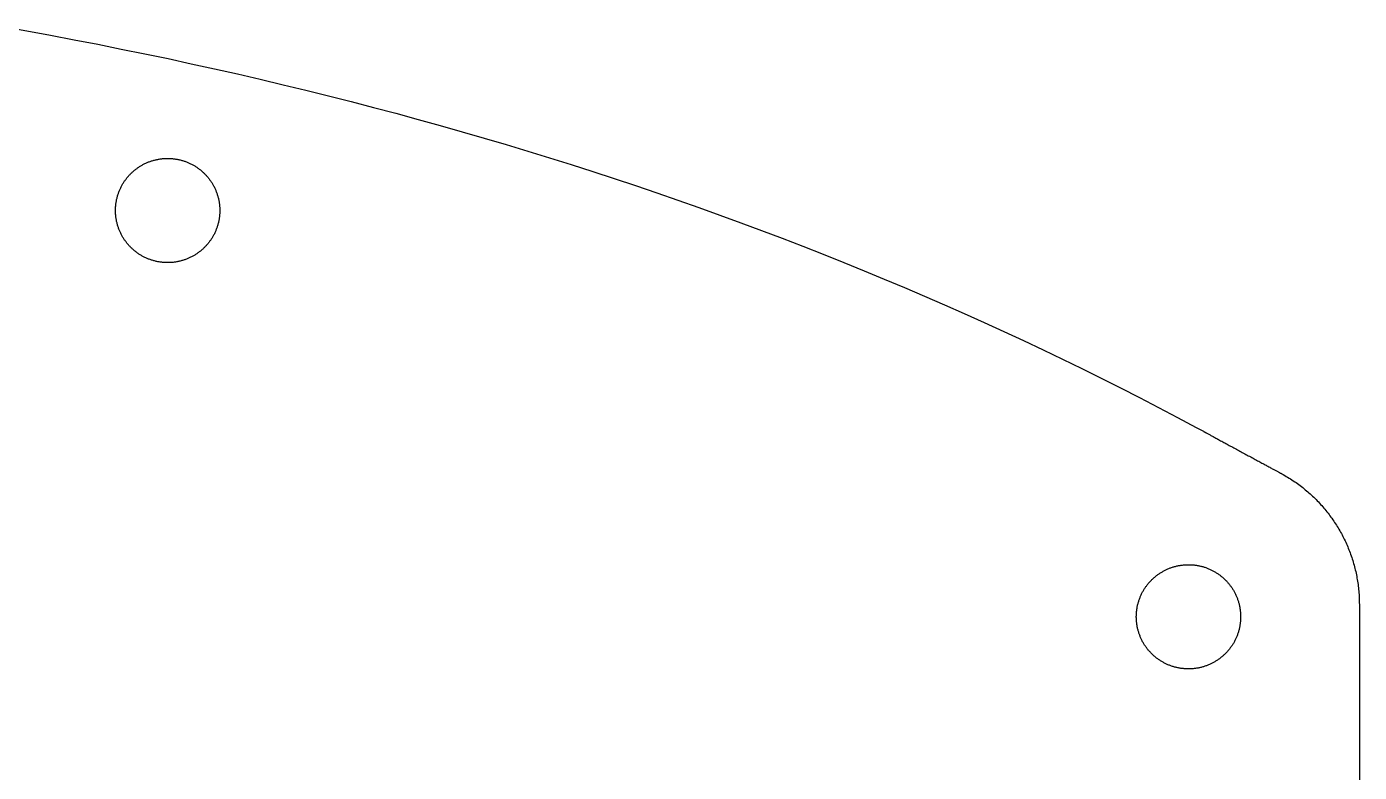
# Model space of a CAD drawing. Header units: millimetres. Extents: x 6 to 315, y 6 to 140.
# Drawn here: x 105.5 to 132.34, y 122.98 to 138.01 of the extents above; entities that cross this region are included whole.
import ezdxf

# ---------------------------------------------------------------- set-up
doc = ezdxf.new("R2010")
doc.units = ezdxf.units.MM
doc.layers.add('CUT', color=7, linetype='CONTINUOUS', true_color=0x000000)

msp = doc.modelspace()

# ---------------------------------------------------------------- linework, layer by layer
at = {"layer": 'CUT'}
for p, q in [((105.014706, 138.008183), (105.49603, 137.922434)), ((105.49603, 137.922434), (105.97559, 137.834214)), ((105.97559, 137.834214), (106.453033, 137.744231)), ((106.453033, 137.744231), (106.928358, 137.65213)), ((106.928358, 137.65213), (107.401919, 137.557559)), ((107.401919, 137.557559), (107.873363, 137.461223)), ((107.873363, 137.461223), (108.342689, 137.362771)), ((108.342689, 137.362771), (108.810251, 137.261848)), ((108.810251, 137.261848), (109.276049, 137.159161)), ((109.276049, 137.159161), (109.739729, 137.054356)), ((109.739729, 137.054356), (110.201292, 136.947434)), ((110.201292, 136.947434), (110.661091, 136.838395)), ((110.661091, 136.838395), (111.119125, 136.727239)), ((111.119125, 136.727239), (111.575043, 136.613966)), ((111.575043, 136.613966), (112.028842, 136.498222)), ((112.028842, 136.498222), (112.480878, 136.380714)), ((112.480878, 136.380714), (112.931149, 136.261089)), ((112.931149, 136.261089), (113.379303, 136.139346)), ((113.379303, 136.139346), (113.825692, 136.015486)), ((113.825692, 136.015486), (114.270317, 135.889509)), ((114.270317, 135.889509), (114.712825, 135.761415)), ((114.712825, 135.761415), (115.153569, 135.631203)), ((115.153569, 135.631203), (115.592195, 135.498521)), ((107.995811, 135.296676), (108.010985, 135.301616)), ((108.010985, 135.301616), (108.026158, 135.306556)), ((108.026158, 135.306556), (108.041332, 135.311144)), ((108.041332, 135.311144), (108.056859, 135.315378)), ((108.056859, 135.315378), (108.072032, 135.319613)), ((108.072032, 135.319613), (108.087912, 135.323494)), ((108.087912, 135.323494), (108.103438, 135.327023)), ((108.103438, 135.327023), (108.119318, 135.330552)), ((108.119318, 135.330552), (108.135197, 135.333728)), ((108.135197, 135.333728), (108.151077, 135.336551)), ((108.151077, 135.336551), (108.166956, 135.339374)), ((108.166956, 135.339374), (108.183189, 135.341844)), ((108.183189, 135.341844), (108.199068, 135.343961)), ((108.199068, 135.343961), (108.215653, 135.346078)), ((108.215653, 135.346078), (108.231886, 135.347843)), ((108.231886, 135.347843), (108.248118, 135.349254)), ((108.248118, 135.349254), (108.264703, 135.350313)), ((108.264703, 135.350313), (108.281288, 135.351372)), ((108.281288, 135.351372), (108.297874, 135.352077)), ((108.297874, 135.352077), (108.314459, 135.35243)), ((108.314459, 135.35243), (108.331044, 135.352783)), ((108.331044, 135.352783), (108.347982, 135.352783)), ((108.347982, 135.352783), (108.364567, 135.35243)), ((108.364567, 135.35243), (108.381153, 135.351724)), ((108.381153, 135.351724), (108.397738, 135.351019)), ((108.397738, 135.351019), (108.414323, 135.34996)), ((108.414323, 135.34996), (108.430555, 135.348549)), ((108.430555, 135.348549), (108.447141, 135.346784)), ((108.447141, 135.346784), (108.463373, 135.34502)), ((108.463373, 135.34502), (108.479605, 135.342903)), ((108.479605, 135.342903), (108.495485, 135.340432)), ((108.495485, 135.340432), (108.511717, 135.337962)), ((108.511717, 135.337962), (108.527597, 135.335139)), ((108.527597, 135.335139), (108.543476, 135.331963)), ((108.543476, 135.331963), (108.559356, 135.328787)), ((108.559356, 135.328787), (108.574882, 135.325259)), ((108.574882, 135.325259), (108.590409, 135.321377)), ((108.590409, 135.321377), (108.605935, 135.317495)), ((108.605935, 135.317495), (108.621462, 135.313261)), ((108.621462, 135.313261), (108.636988, 135.308673)), ((108.636988, 135.308673), (108.652162, 135.304086)), ((108.652162, 135.304086), (108.667336, 135.299146)), ((115.592195, 135.498521), (116.029409, 135.364075)), ((116.029409, 135.364075), (116.464507, 135.227512)), ((107.577299, 135.029901), (107.588238, 135.041193)), ((107.588238, 135.041193), (107.599177, 135.052132)), ((107.599177, 135.052132), (107.610469, 135.062718)), ((107.610469, 135.062718), (107.621761, 135.073304)), ((107.621761, 135.073304), (107.633406, 135.083891)), ((107.633406, 135.083891), (107.645051, 135.094124)), ((107.645051, 135.094124), (107.656696, 135.104358)), ((107.656696, 135.104358), (107.668694, 135.114238)), ((107.668694, 135.114238), (107.680692, 135.124119)), ((107.680692, 135.124119), (107.693042, 135.133646)), ((107.693042, 135.133646), (107.705393, 135.143174)), ((107.705393, 135.143174), (107.718097, 135.152349)), ((107.718097, 135.152349), (107.7308, 135.161524)), ((107.7308, 135.161524), (107.743504, 135.170346)), ((107.743504, 135.170346), (107.75656, 135.179168)), ((107.75656, 135.179168), (107.769617, 135.187637)), ((107.769617, 135.187637), (107.782673, 135.196106)), ((107.782673, 135.196106), (107.796083, 135.204222)), ((107.796083, 135.204222), (107.809492, 135.211985)), ((107.809492, 135.211985), (107.823254, 135.219748)), ((107.823254, 135.219748), (107.837016, 135.227159)), ((107.837016, 135.227159), (107.850778, 135.234569)), ((107.850778, 135.234569), (107.864894, 135.241627)), ((107.864894, 135.241627), (107.879009, 135.248684)), ((107.879009, 135.248684), (107.893124, 135.255389)), ((107.893124, 135.255389), (107.907592, 135.262094)), ((107.907592, 135.262094), (107.921707, 135.268445)), ((107.921707, 135.268445), (107.936528, 135.274444)), ((107.936528, 135.274444), (107.950996, 135.280443)), ((107.950996, 135.280443), (107.965816, 135.286089)), ((107.965816, 135.286089), (107.980637, 135.291382)), ((107.980637, 135.291382), (107.995811, 135.296676)), ((108.667336, 135.299146), (108.682157, 135.294206)), ((108.682157, 135.294206), (108.696978, 135.288559)), ((108.696978, 135.288559), (108.711798, 135.283266)), ((108.711798, 135.283266), (108.726619, 135.277267)), ((108.726619, 135.277267), (108.74144, 135.271268)), ((108.74144, 135.271268), (108.755908, 135.26527)), ((108.755908, 135.26527), (108.770023, 135.258565)), ((108.770023, 135.258565), (108.784491, 135.252213)), ((108.784491, 135.252213), (108.798606, 135.245156)), ((108.798606, 135.245156), (108.812721, 135.238098)), ((108.812721, 135.238098), (108.826483, 135.231041)), ((108.826483, 135.231041), (108.840246, 135.22363)), ((108.840246, 135.22363), (108.854008, 135.215867)), ((108.854008, 135.215867), (108.867417, 135.208104)), ((108.867417, 135.208104), (108.880826, 135.199987)), ((108.880826, 135.199987), (108.894236, 135.191871)), ((108.894236, 135.191871), (108.907292, 135.183402)), ((108.907292, 135.183402), (108.920349, 135.174933)), ((108.920349, 135.174933), (108.933052, 135.166111)), ((108.933052, 135.166111), (108.946109, 135.156936)), ((108.946109, 135.156936), (108.958459, 135.147762)), ((108.958459, 135.147762), (108.971163, 135.138587)), ((108.971163, 135.138587), (108.983161, 135.129059)), ((108.983161, 135.129059), (108.995512, 135.119179)), ((108.995512, 135.119179), (109.007509, 135.109298)), ((109.007509, 135.109298), (109.019507, 135.099417)), ((109.019507, 135.099417), (109.031152, 135.089184)), ((109.031152, 135.089184), (109.042797, 135.078598)), ((109.042797, 135.078598), (109.054089, 135.068011)), ((109.054089, 135.068011), (109.065381, 135.057425)), ((109.065381, 135.057425), (109.07632, 135.046486)), ((109.07632, 135.046486), (109.08726, 135.035547)), ((109.08726, 135.035547), (109.098199, 135.024255)), ((116.464507, 135.227512), (116.897487, 135.088831)), ((116.897487, 135.088831), (117.329055, 134.94768)), ((107.390627, 134.76242), (107.397331, 134.776535)), ((107.397331, 134.776535), (107.404742, 134.790297)), ((107.404742, 134.790297), (107.412152, 134.804412)), ((107.412152, 134.804412), (107.419563, 134.817822)), ((107.419563, 134.817822), (107.427326, 134.831584)), ((107.427326, 134.831584), (107.435442, 134.844993)), ((107.435442, 134.844993), (107.443558, 134.858402)), ((107.443558, 134.858402), (107.452027, 134.871459)), ((107.452027, 134.871459), (107.460496, 134.884515)), ((107.460496, 134.884515), (107.469318, 134.897572)), ((107.469318, 134.897572), (107.47814, 134.910275)), ((107.47814, 134.910275), (107.487315, 134.922979)), ((107.487315, 134.922979), (107.496843, 134.93533)), ((107.496843, 134.93533), (107.50637, 134.94768)), ((107.50637, 134.94768), (107.515898, 134.960031)), ((107.515898, 134.960031), (107.525779, 134.972029)), ((107.525779, 134.972029), (107.535659, 134.983674)), ((107.535659, 134.983674), (107.545893, 134.995672)), ((107.545893, 134.995672), (107.556126, 135.007316)), ((107.556126, 135.007316), (107.566712, 135.018609)), ((107.566712, 135.018609), (107.577299, 135.029901)), ((109.098199, 135.024255), (109.108785, 135.012963)), ((109.108785, 135.012963), (109.119018, 135.001318)), ((109.119018, 135.001318), (109.129252, 134.989673)), ((109.129252, 134.989673), (109.139485, 134.978028)), ((109.139485, 134.978028), (109.149366, 134.96603)), ((109.149366, 134.96603), (109.159246, 134.953679)), ((109.159246, 134.953679), (109.168774, 134.941681)), ((109.168774, 134.941681), (109.177949, 134.928978)), ((109.177949, 134.928978), (109.187477, 134.916627)), ((109.187477, 134.916627), (109.196299, 134.903924)), ((109.196299, 134.903924), (109.20512, 134.890867)), ((109.20512, 134.890867), (109.213942, 134.878163)), ((109.213942, 134.878163), (109.222411, 134.864754)), ((109.222411, 134.864754), (109.230528, 134.851698)), ((109.230528, 134.851698), (109.238644, 134.838288)), ((109.238644, 134.838288), (109.246407, 134.824879)), ((109.246407, 134.824879), (109.25417, 134.811117)), ((109.25417, 134.811117), (109.261934, 134.797355)), ((109.261934, 134.797355), (109.268991, 134.783592)), ((109.268991, 134.783592), (109.276049, 134.769477)), ((109.276049, 134.769477), (109.283106, 134.755362)), ((117.329055, 134.94768), (117.758507, 134.804765)), ((117.758507, 134.804765), (118.186194, 134.65938)), ((107.301702, 134.491057), (107.304525, 134.506937)), ((107.304525, 134.506937), (107.307701, 134.522463)), ((107.307701, 134.522463), (107.311229, 134.538343)), ((107.311229, 134.538343), (107.315111, 134.55387)), ((107.315111, 134.55387), (107.318993, 134.569396)), ((107.318993, 134.569396), (107.323227, 134.584923)), ((107.323227, 134.584923), (107.327462, 134.600449)), ((107.327462, 134.600449), (107.332049, 134.615623)), ((107.332049, 134.615623), (107.33699, 134.630797)), ((107.33699, 134.630797), (107.34193, 134.64597)), ((107.34193, 134.64597), (107.347223, 134.660791)), ((107.347223, 134.660791), (107.352869, 134.675612)), ((107.352869, 134.675612), (107.358515, 134.690433)), ((107.358515, 134.690433), (107.364514, 134.704901)), ((107.364514, 134.704901), (107.370866, 134.719369)), ((107.370866, 134.719369), (107.377217, 134.733837)), ((107.377217, 134.733837), (107.383569, 134.748305)), ((107.383569, 134.748305), (107.390627, 134.76242)), ((109.283106, 134.755362), (109.289811, 134.741247)), ((109.289811, 134.741247), (109.296163, 134.726779)), ((109.296163, 134.726779), (109.302515, 134.712311)), ((109.302515, 134.712311), (109.308513, 134.697843)), ((109.308513, 134.697843), (109.314512, 134.683022)), ((109.314512, 134.683022), (109.320158, 134.668202)), ((109.320158, 134.668202), (109.325452, 134.653381)), ((109.325452, 134.653381), (109.330745, 134.638207)), ((109.330745, 134.638207), (109.335685, 134.623033)), ((109.335685, 134.623033), (109.340272, 134.60786)), ((109.340272, 134.60786), (109.34486, 134.592686)), ((109.34486, 134.592686), (109.349094, 134.577159)), ((109.349094, 134.577159), (109.353329, 134.561633)), ((109.353329, 134.561633), (109.356858, 134.546106)), ((109.356858, 134.546106), (109.360739, 134.53058)), ((109.360739, 134.53058), (109.363915, 134.5147)), ((109.363915, 134.5147), (109.367091, 134.498821)), ((109.367091, 134.498821), (109.369914, 134.482941)), ((118.186194, 134.65938), (118.612116, 134.51223)), ((118.612116, 134.51223), (119.035922, 134.36261)), ((107.284764, 134.31109), (107.285117, 134.327675)), ((107.284764, 134.294152), (107.284764, 134.31109)), ((107.285117, 134.277567), (107.284764, 134.294152)), ((107.285117, 134.327675), (107.285469, 134.344261)), ((107.285469, 134.260629), (107.285117, 134.277567)), ((107.285469, 134.344261), (107.286175, 134.360846)), ((107.286175, 134.244043), (107.285469, 134.260629)), ((107.286175, 134.360846), (107.287234, 134.377431)), ((107.287234, 134.227811), (107.286175, 134.244043)), ((107.287234, 134.377431), (107.288645, 134.393663)), ((107.288645, 134.211226), (107.287234, 134.227811)), ((107.288645, 134.393663), (107.290057, 134.410249)), ((107.290057, 134.410249), (107.291821, 134.426481)), ((107.291821, 134.426481), (107.293939, 134.442713)), ((107.293939, 134.442713), (107.296409, 134.458946)), ((107.296409, 134.458946), (107.298879, 134.474825)), ((107.298879, 134.474825), (107.301702, 134.491057)), ((109.369914, 134.482941), (109.372737, 134.467062)), ((109.372737, 134.467062), (109.375207, 134.450829)), ((109.375207, 134.450829), (109.377324, 134.434597)), ((109.377324, 134.434597), (109.379089, 134.418365)), ((109.379089, 134.418365), (109.380853, 134.402132)), ((109.380853, 134.402132), (109.382265, 134.385547)), ((109.382265, 134.385547), (109.383323, 134.368962)), ((109.383323, 134.235927), (109.382265, 134.219342)), ((109.383323, 134.368962), (109.384382, 134.35273)), ((109.384382, 134.252513), (109.383323, 134.235927)), ((109.384382, 134.35273), (109.384735, 134.335792)), ((109.384735, 134.269098), (109.384382, 134.252513)), ((109.384735, 134.335792), (109.385441, 134.319206)), ((109.385441, 134.285683), (109.384735, 134.269098)), ((109.385441, 134.319206), (109.385441, 134.302621)), ((109.385441, 134.302621), (109.385441, 134.285683)), ((119.035922, 134.36261), (119.457962, 134.211226)), ((107.290057, 134.194994), (107.288645, 134.211226)), ((107.291821, 134.178761), (107.290057, 134.194994)), ((107.293939, 134.162529), (107.291821, 134.178761)), ((107.296409, 134.146297), (107.293939, 134.162529)), ((107.298879, 134.130064), (107.296409, 134.146297)), ((107.301702, 134.114185), (107.298879, 134.130064)), ((107.304525, 134.098305), (107.301702, 134.114185)), ((107.307701, 134.082426), (107.304525, 134.098305)), ((107.311229, 134.066899), (107.307701, 134.082426)), ((107.315111, 134.05102), (107.311229, 134.066899)), ((107.318993, 134.035493), (107.315111, 134.05102)), ((107.323227, 134.019967), (107.318993, 134.035493)), ((107.327462, 134.004793), (107.323227, 134.019967)), ((107.332049, 133.989619), (107.327462, 134.004793)), ((107.33699, 133.974445), (107.332049, 133.989619)), ((107.34193, 133.959272), (107.33699, 133.974445)), ((107.347223, 133.944451), (107.34193, 133.959272)), ((109.330745, 133.966682), (109.325452, 133.951861)), ((109.335685, 133.981856), (109.330745, 133.966682)), ((109.340272, 133.99703), (109.335685, 133.981856)), ((109.34486, 134.012556), (109.340272, 133.99703)), ((109.349094, 134.02773), (109.34486, 134.012556)), ((109.353329, 134.043256), (109.349094, 134.02773)), ((109.356858, 134.058783), (109.353329, 134.043256)), ((109.360739, 134.074663), (109.356858, 134.058783)), ((109.363915, 134.090189), (109.360739, 134.074663)), ((109.367091, 134.106069), (109.363915, 134.090189)), ((109.369914, 134.122301), (109.367091, 134.106069)), ((109.372737, 134.13818), (109.369914, 134.122301)), ((109.375207, 134.154413), (109.372737, 134.13818)), ((109.377324, 134.170292), (109.375207, 134.154413)), ((109.379089, 134.186877), (109.377324, 134.170292)), ((109.380853, 134.20311), (109.379089, 134.186877)), ((109.382265, 134.219342), (109.380853, 134.20311)), ((119.457962, 134.211226), (119.878592, 134.057372)), ((119.878592, 134.057372), (120.297104, 133.901753)), ((107.352869, 133.929277), (107.347223, 133.944451)), ((107.358515, 133.914809), (107.352869, 133.929277)), ((107.364514, 133.899988), (107.358515, 133.914809)), ((107.370866, 133.88552), (107.364514, 133.899988)), ((107.377217, 133.871052), (107.370866, 133.88552)), ((107.383569, 133.856937), (107.377217, 133.871052)), ((107.390627, 133.842822), (107.383569, 133.856937)), ((107.397331, 133.828707), (107.390627, 133.842822)), ((107.404742, 133.814592), (107.397331, 133.828707)), ((107.412152, 133.80083), (107.404742, 133.814592)), ((107.419563, 133.787068), (107.412152, 133.80083)), ((107.427326, 133.773658), (107.419563, 133.787068)), ((107.435442, 133.760249), (107.427326, 133.773658)), ((107.443558, 133.74684), (107.435442, 133.760249)), ((107.452027, 133.733783), (107.443558, 133.74684)), ((107.460496, 133.720727), (107.452027, 133.733783)), ((107.469318, 133.70767), (107.460496, 133.720727)), ((107.47814, 133.694967), (107.469318, 133.70767)), ((107.487315, 133.682263), (107.47814, 133.694967)), ((109.196299, 133.701319), (109.187477, 133.688615)), ((109.20512, 133.714022), (109.196299, 133.701319)), ((109.213942, 133.727079), (109.20512, 133.714022)), ((109.222411, 133.740135), (109.213942, 133.727079)), ((109.230528, 133.753544), (109.222411, 133.740135)), ((109.238644, 133.766954), (109.230528, 133.753544)), ((109.246407, 133.780363), (109.238644, 133.766954)), ((109.25417, 133.794125), (109.246407, 133.780363)), ((109.261934, 133.807887), (109.25417, 133.794125)), ((109.268991, 133.82165), (109.261934, 133.807887)), ((109.276049, 133.835765), (109.268991, 133.82165)), ((109.283106, 133.84988), (109.276049, 133.835765)), ((109.289811, 133.863995), (109.283106, 133.84988)), ((109.296163, 133.878463), (109.289811, 133.863995)), ((109.302515, 133.892931), (109.296163, 133.878463)), ((109.308513, 133.907399), (109.302515, 133.892931)), ((109.314512, 133.92222), (109.308513, 133.907399)), ((109.320158, 133.936688), (109.314512, 133.92222)), ((109.325452, 133.951861), (109.320158, 133.936688)), ((120.297104, 133.901753), (120.713852, 133.743664)), ((120.713852, 133.743664), (121.128482, 133.583458)), ((107.496843, 133.669913), (107.487315, 133.682263)), ((107.50637, 133.657562), (107.496843, 133.669913)), ((107.515898, 133.645211), (107.50637, 133.657562)), ((107.525779, 133.633213), (107.515898, 133.645211)), ((107.535659, 133.621216), (107.525779, 133.633213)), ((107.545893, 133.609571), (107.535659, 133.621216)), ((107.556126, 133.597926), (107.545893, 133.609571)), ((107.566712, 133.586281), (107.556126, 133.597926)), ((107.577299, 133.574989), (107.566712, 133.586281)), ((107.588238, 133.564049), (107.577299, 133.574989)), ((107.599177, 133.55311), (107.588238, 133.564049)), ((107.610469, 133.542171), (107.599177, 133.55311)), ((107.621761, 133.531585), (107.610469, 133.542171)), ((107.633406, 133.520998), (107.621761, 133.531585)), ((107.645051, 133.510765), (107.633406, 133.520998)), ((107.656696, 133.500532), (107.645051, 133.510765)), ((107.668694, 133.490651), (107.656696, 133.500532)), ((107.680692, 133.48077), (107.668694, 133.490651)), ((107.693042, 133.471243), (107.680692, 133.48077)), ((107.705393, 133.462068), (107.693042, 133.471243)), ((107.718097, 133.45254), (107.705393, 133.462068)), ((107.7308, 133.443718), (107.718097, 133.45254)), ((107.743504, 133.434544), (107.7308, 133.443718)), ((107.75656, 133.426075), (107.743504, 133.434544)), ((107.769617, 133.417605), (107.75656, 133.426075)), ((108.907292, 133.42184), (108.894236, 133.413371)), ((108.920349, 133.430309), (108.907292, 133.42184)), ((108.933052, 133.439131), (108.920349, 133.430309)), ((108.946109, 133.447953), (108.933052, 133.439131)), ((108.958459, 133.457128), (108.946109, 133.447953)), ((108.971163, 133.466655), (108.958459, 133.457128)), ((108.983161, 133.476183), (108.971163, 133.466655)), ((108.995512, 133.485711), (108.983161, 133.476183)), ((109.007509, 133.495591), (108.995512, 133.485711)), ((109.019507, 133.505825), (109.007509, 133.495591)), ((109.031152, 133.516058), (109.019507, 133.505825)), ((109.042797, 133.526292), (109.031152, 133.516058)), ((109.054089, 133.536878), (109.042797, 133.526292)), ((109.065381, 133.547464), (109.054089, 133.536878)), ((109.07632, 133.558403), (109.065381, 133.547464)), ((109.08726, 133.569695), (109.07632, 133.558403)), ((109.098199, 133.580635), (109.08726, 133.569695)), ((109.108785, 133.59228), (109.098199, 133.580635)), ((109.119018, 133.603572), (109.108785, 133.59228)), ((109.129252, 133.615217), (109.119018, 133.603572)), ((109.139485, 133.627214), (109.129252, 133.615217)), ((109.149366, 133.639212), (109.139485, 133.627214)), ((109.159246, 133.65121), (109.149366, 133.639212)), ((109.168774, 133.663561), (109.159246, 133.65121)), ((109.177949, 133.675911), (109.168774, 133.663561)), ((109.187477, 133.688615), (109.177949, 133.675911)), ((121.128482, 133.583458), (121.541701, 133.421134)), ((107.782673, 133.409136), (107.769617, 133.417605)), ((107.796083, 133.40102), (107.782673, 133.409136)), ((107.809492, 133.392904), (107.796083, 133.40102)), ((107.823254, 133.385494), (107.809492, 133.392904)), ((107.837016, 133.37773), (107.823254, 133.385494)), ((107.850778, 133.37032), (107.837016, 133.37773)), ((107.864894, 133.363262), (107.850778, 133.37032)), ((107.879009, 133.356205), (107.864894, 133.363262)), ((107.893124, 133.3495), (107.879009, 133.356205)), ((107.907592, 133.343148), (107.893124, 133.3495)), ((107.921707, 133.336797), (107.907592, 133.343148)), ((107.936528, 133.330798), (107.921707, 133.336797)), ((107.950996, 133.324799), (107.936528, 133.330798)), ((107.965816, 133.319153), (107.950996, 133.324799)), ((107.980637, 133.313507), (107.965816, 133.319153)), ((107.995811, 133.308566), (107.980637, 133.313507)), ((108.010985, 133.303273), (107.995811, 133.308566)), ((108.026158, 133.298686), (108.010985, 133.303273)), ((108.041332, 133.294099), (108.026158, 133.298686)), ((108.056859, 133.289511), (108.041332, 133.294099)), ((108.072032, 133.285629), (108.056859, 133.289511)), ((108.087912, 133.281748), (108.072032, 133.285629)), ((108.103438, 133.277866), (108.087912, 133.281748)), ((108.119318, 133.27469), (108.103438, 133.277866)), ((108.135197, 133.271514), (108.119318, 133.27469)), ((108.151077, 133.268338), (108.135197, 133.271514)), ((108.166956, 133.265868), (108.151077, 133.268338)), ((108.183189, 133.263398), (108.166956, 133.265868)), ((108.199068, 133.260928), (108.183189, 133.263398)), ((108.215653, 133.259164), (108.199068, 133.260928)), ((108.231886, 133.257399), (108.215653, 133.259164)), ((108.248118, 133.255988), (108.231886, 133.257399)), ((108.264703, 133.254576), (108.248118, 133.255988)), ((108.281288, 133.253871), (108.264703, 133.254576)), ((108.297874, 133.253165), (108.281288, 133.253871)), ((108.314459, 133.252459), (108.297874, 133.253165)), ((108.331044, 133.252459), (108.314459, 133.252459)), ((108.347982, 133.252459), (108.331044, 133.252459)), ((108.364567, 133.252812), (108.347982, 133.252459)), ((108.381153, 133.253165), (108.364567, 133.252812)), ((108.397738, 133.254223), (108.381153, 133.253165)), ((108.414323, 133.255282), (108.397738, 133.254223)), ((108.430555, 133.256694), (108.414323, 133.255282)), ((108.447141, 133.258105), (108.430555, 133.256694)), ((108.463373, 133.260222), (108.447141, 133.258105)), ((108.479605, 133.26234), (108.463373, 133.260222)), ((108.495485, 133.264457), (108.479605, 133.26234)), ((108.511717, 133.266927), (108.495485, 133.264457)), ((108.527597, 133.26975), (108.511717, 133.266927)), ((108.543476, 133.272926), (108.527597, 133.26975)), ((108.559356, 133.276455), (108.543476, 133.272926)), ((108.574882, 133.279983), (108.559356, 133.276455)), ((108.590409, 133.283512), (108.574882, 133.279983)), ((108.605935, 133.287747), (108.590409, 133.283512)), ((108.621462, 133.291981), (108.605935, 133.287747)), ((108.636988, 133.296216), (108.621462, 133.291981)), ((108.652162, 133.300803), (108.636988, 133.296216)), ((108.667336, 133.305743), (108.652162, 133.300803)), ((108.682157, 133.311037), (108.667336, 133.305743)), ((108.696978, 133.31633), (108.682157, 133.311037)), ((108.711798, 133.321976), (108.696978, 133.31633)), ((108.726619, 133.327622), (108.711798, 133.321976)), ((108.74144, 133.333621), (108.726619, 133.327622)), ((108.755908, 133.339973), (108.74144, 133.333621)), ((108.770023, 133.346324), (108.755908, 133.339973)), ((108.784491, 133.353029), (108.770023, 133.346324)), ((108.798606, 133.359734), (108.784491, 133.353029)), ((108.812721, 133.366791), (108.798606, 133.359734)), ((108.826483, 133.374202), (108.812721, 133.366791)), ((108.840246, 133.381612), (108.826483, 133.374202)), ((108.854008, 133.389022), (108.840246, 133.381612)), ((108.867417, 133.397139), (108.854008, 133.389022)), ((108.880826, 133.404902), (108.867417, 133.397139)), ((108.894236, 133.413371), (108.880826, 133.404902)), ((121.541701, 133.421134), (121.953156, 133.256694)), ((121.953156, 133.256694), (122.362493, 133.090136)), ((122.362493, 133.090136), (122.770419, 132.92146)), ((122.770419, 132.92146), (123.176228, 132.750668)), ((123.176228, 132.750668), (123.580625, 132.577758)), ((123.580625, 132.577758), (123.982905, 132.402378)), ((123.982905, 132.402378), (124.38342, 132.225234)), ((124.38342, 132.225234), (124.782524, 132.04562)), ((124.782524, 132.04562), (125.179511, 131.864241)), ((125.179511, 131.864241), (125.575086, 131.680392)), ((125.575086, 131.680392), (125.968544, 131.494426)), ((125.968544, 131.494426), (126.36059, 131.306342)), ((126.36059, 131.306342), (126.750872, 131.116142)), ((126.750872, 131.116142), (127.13939, 130.923824)), ((127.13939, 130.923824), (127.526143, 130.729035)), ((127.526143, 130.729035), (127.911132, 130.532483)), ((127.911132, 130.532483), (128.294709, 130.33346)), ((128.294709, 130.33346), (128.676169, 130.13232)), ((128.676169, 130.13232), (129.056218, 129.929063)), ((129.056218, 129.929063), (129.198427, 129.852489)), ((129.198427, 129.852489), (129.199486, 129.851783)), ((129.199486, 129.851783), (129.201603, 129.850724)), ((129.201603, 129.850724), (129.204779, 129.84896)), ((129.204779, 129.84896), (129.208661, 129.846843)), ((129.208661, 129.846843), (129.213248, 129.844373)), ((129.213248, 129.844373), (129.219247, 129.841197)), ((129.219247, 129.841197), (129.225599, 129.837668)), ((129.225599, 129.837668), (129.233009, 129.833434)), ((129.233009, 129.833434), (129.241478, 129.829199)), ((129.241478, 129.829199), (129.2503, 129.824259)), ((129.2503, 129.824259), (129.260181, 129.818966)), ((129.260181, 129.818966), (129.270767, 129.81332)), ((129.270767, 129.81332), (129.282059, 129.806968)), ((129.282059, 129.806968), (129.294057, 129.800616)), ((129.294057, 129.800616), (129.30676, 129.793558)), ((129.30676, 129.793558), (129.32017, 129.786501)), ((129.32017, 129.786501), (129.334285, 129.778738)), ((129.334285, 129.778738), (129.348753, 129.770621)), ((129.348753, 129.770621), (129.364279, 129.762505)), ((129.364279, 129.762505), (129.380159, 129.754036)), ((129.380159, 129.754036), (129.396744, 129.744861)), ((129.396744, 129.744861), (129.413682, 129.735687)), ((129.413682, 129.735687), (129.431326, 129.726159)), ((129.431326, 129.726159), (129.449323, 129.716278)), ((129.449323, 129.716278), (129.467672, 129.706398)), ((129.467672, 129.706398), (129.486728, 129.696164)), ((129.486728, 129.696164), (129.506136, 129.685578)), ((129.506136, 129.685578), (129.52625, 129.674639)), ((129.52625, 129.674639), (129.546364, 129.6637)), ((129.546364, 129.6637), (129.567184, 129.652408)), ((129.567184, 129.652408), (129.588356, 129.641116)), ((129.588356, 129.641116), (129.609882, 129.629471)), ((129.609882, 129.629471), (129.631407, 129.617473)), ((129.631407, 129.617473), (129.653638, 129.605828)), ((129.653638, 129.605828), (129.67587, 129.593477)), ((129.67587, 129.593477), (129.698454, 129.581479)), ((129.698454, 129.581479), (129.721391, 129.568776)), ((129.721391, 129.568776), (129.744328, 129.556425)), ((129.744328, 129.556425), (129.767618, 129.543721)), ((129.767618, 129.543721), (129.79126, 129.531018)), ((129.79126, 129.531018), (129.814903, 129.518314)), ((129.814903, 129.518314), (129.838546, 129.505258)), ((129.838546, 129.505258), (129.862542, 129.492554)), ((129.862542, 129.492554), (129.886537, 129.479498)), ((129.886537, 129.479498), (129.910533, 129.466441)), ((129.910533, 129.466441), (129.934881, 129.453385)), ((129.934881, 129.453385), (129.958877, 129.439976)), ((129.958877, 129.439976), (129.983226, 129.426919)), ((129.983226, 129.426919), (130.007574, 129.413863)), ((130.007574, 129.413863), (130.03157, 129.400806)), ((130.03157, 129.400806), (130.055918, 129.38775)), ((130.055918, 129.38775), (130.079914, 129.374693)), ((130.079914, 129.374693), (130.10391, 129.361637)), ((130.10391, 129.361637), (130.127905, 129.34858)), ((130.127905, 129.34858), (130.151548, 129.335877)), ((130.151548, 129.335877), (130.175191, 129.32282)), ((130.175191, 129.32282), (130.198833, 129.310117)), ((130.198833, 129.310117), (130.222123, 129.297413)), ((130.222123, 129.297413), (130.24506, 129.285063)), ((130.24506, 129.285063), (130.267997, 129.272712)), ((130.267997, 129.272712), (130.290581, 129.260361)), ((130.290581, 129.260361), (130.313166, 129.248363)), ((130.313166, 129.248363), (130.335044, 129.236366)), ((130.335044, 129.236366), (130.356922, 129.224368)), ((130.356922, 129.224368), (130.378448, 129.212723)), ((130.378448, 129.212723), (130.399268, 129.201431)), ((130.399268, 129.201431), (130.420087, 129.190139)), ((130.420087, 129.190139), (130.440554, 129.1792)), ((130.440554, 129.1792), (130.460315, 129.16826)), ((130.460315, 129.16826), (130.480076, 129.157674)), ((130.480076, 129.157674), (130.499132, 129.147441)), ((130.499132, 129.147441), (130.517481, 129.13756)), ((130.517481, 129.13756), (130.535478, 129.127679)), ((130.535478, 129.127679), (130.553122, 129.118152)), ((130.553122, 129.118152), (130.570413, 129.108977)), ((130.570413, 129.108977), (130.586645, 129.099802)), ((130.586645, 129.099802), (130.602525, 129.091333)), ((130.602525, 129.091333), (130.618051, 129.082864)), ((130.618051, 129.082864), (130.632519, 129.075101)), ((130.632519, 129.075101), (130.646634, 129.067337)), ((130.646634, 129.067337), (130.660044, 129.059927)), ((130.660044, 129.059927), (130.6731, 129.053222)), ((130.6731, 129.053222), (130.685098, 129.046518)), ((130.685098, 129.046518), (130.69639, 129.040519)), ((130.69639, 129.040519), (130.706976, 129.034873)), ((130.706976, 129.034873), (130.716857, 129.029227)), ((130.716857, 129.029227), (130.725679, 129.024639)), ((130.725679, 129.024639), (130.734148, 129.020052)), ((130.734148, 129.020052), (130.741558, 129.015817)), ((130.741558, 129.015817), (130.748263, 129.012289)), ((130.748263, 129.012289), (130.753909, 129.009113)), ((130.753909, 129.009113), (130.758849, 129.006643)), ((130.758849, 129.006643), (130.762731, 129.004525)), ((130.762731, 129.004525), (130.765907, 129.002761)), ((130.765907, 129.002761), (130.768024, 129.001702)), ((130.768024, 129.001702), (130.769083, 129.000997)), ((130.769083, 129.000997), (130.779316, 128.995703)), ((130.779316, 128.995703), (130.808958, 128.979118)), ((130.808958, 128.979118), (130.838247, 128.962533)), ((130.838247, 128.962533), (130.867535, 128.945242)), ((130.867535, 128.945242), (130.896471, 128.927951)), ((130.896471, 128.927951), (130.925054, 128.910307)), ((130.925054, 128.910307), (130.953637, 128.89231)), ((130.953637, 128.89231), (130.981868, 128.874314)), ((130.981868, 128.874314), (131.009745, 128.855611)), ((131.009745, 128.855611), (131.037622, 128.836909)), ((131.037622, 128.836909), (131.065147, 128.817853)), ((131.065147, 128.817853), (131.092318, 128.798445)), ((131.092318, 128.798445), (131.11949, 128.778684)), ((131.11949, 128.778684), (131.146308, 128.758923)), ((131.146308, 128.758923), (131.172774, 128.738809)), ((131.172774, 128.738809), (131.198887, 128.718342)), ((131.198887, 128.718342), (131.225, 128.697522)), ((131.225, 128.697522), (131.25076, 128.67635)), ((131.25076, 128.67635), (131.276167, 128.655177)), ((131.276167, 128.655177), (131.301221, 128.633652)), ((131.301221, 128.633652), (131.326276, 128.611773)), ((131.326276, 128.611773), (131.350977, 128.589895)), ((131.350977, 128.589895), (131.375325, 128.567664)), ((131.375325, 128.567664), (131.399674, 128.545079)), ((131.399674, 128.545079), (131.42367, 128.522142)), ((131.42367, 128.522142), (131.447312, 128.499205)), ((131.447312, 128.499205), (131.470602, 128.475916)), ((131.470602, 128.475916), (131.493539, 128.452273)), ((131.493539, 128.452273), (131.516476, 128.42863)), ((131.516476, 128.42863), (131.53906, 128.404282)), ((131.53906, 128.404282), (131.561292, 128.380286)), ((131.561292, 128.380286), (131.58317, 128.355585)), ((131.58317, 128.355585), (131.605048, 128.330883)), ((131.605048, 128.330883), (131.626221, 128.306182)), ((131.626221, 128.306182), (131.647394, 128.281127)), ((131.647394, 128.281127), (131.668213, 128.25572)), ((131.668213, 128.25572), (131.68868, 128.22996)), ((131.68868, 128.22996), (131.709147, 128.2042)), ((131.709147, 128.2042), (131.729261, 128.178087)), ((131.729261, 128.178087), (131.748669, 128.151974)), ((131.748669, 128.151974), (131.768078, 128.125509)), ((131.768078, 128.125509), (131.787133, 128.099043)), ((131.787133, 128.099043), (131.806188, 128.071871)), ((131.806188, 128.071871), (131.824538, 128.045053)), ((131.824538, 128.045053), (131.842888, 128.017881)), ((131.842888, 128.017881), (131.860884, 127.990357)), ((131.860884, 127.990357), (131.878528, 127.962832)), ((131.878528, 127.962832), (131.895819, 127.934955)), ((131.895819, 127.934955), (131.912757, 127.907078)), ((131.912757, 127.907078), (131.929342, 127.878848)), ((131.929342, 127.878848), (131.945928, 127.850265)), ((131.945928, 127.850265), (131.961807, 127.821682)), ((131.961807, 127.821682), (131.977687, 127.793099)), ((131.977687, 127.793099), (131.993213, 127.764163)), ((131.993213, 127.764163), (132.008387, 127.735227)), ((132.008387, 127.735227), (132.023208, 127.705938)), ((132.023208, 127.705938), (132.037676, 127.676649)), ((132.037676, 127.676649), (132.051791, 127.647007)), ((132.051791, 127.647007), (132.065553, 127.617366)), ((132.065553, 127.617366), (132.079315, 127.587371)), ((132.079315, 127.587371), (132.092372, 127.557377)), ((132.092372, 127.557377), (132.105428, 127.527382)), ((132.105428, 127.527382), (132.117779, 127.497035)), ((132.117779, 127.497035), (132.130129, 127.466334)), ((132.130129, 127.466334), (132.142127, 127.435987)), ((132.142127, 127.435987), (132.153772, 127.404934)), ((132.153772, 127.404934), (132.165064, 127.374234)), ((132.165064, 127.374234), (132.176003, 127.34318)), ((132.176003, 127.34318), (132.18659, 127.311774)), ((132.18659, 127.311774), (132.196823, 127.280721)), ((132.196823, 127.280721), (132.206704, 127.249315)), ((132.206704, 127.249315), (132.216231, 127.217556)), ((128.294003, 126.973365), (128.306707, 126.98254)), ((128.306707, 126.98254), (128.319763, 126.991009)), ((128.319763, 126.991009), (128.33282, 126.999478)), ((128.33282, 126.999478), (128.346229, 127.007947)), ((128.346229, 127.007947), (128.359638, 127.016063)), ((128.359638, 127.016063), (128.373048, 127.023827)), ((128.373048, 127.023827), (128.386457, 127.03159)), ((128.386457, 127.03159), (128.400219, 127.039353)), ((128.400219, 127.039353), (128.413981, 127.046764)), ((128.413981, 127.046764), (128.428097, 127.053821)), ((128.428097, 127.053821), (128.442212, 127.060526)), ((128.442212, 127.060526), (128.456327, 127.067583)), ((128.456327, 127.067583), (128.470795, 127.073935)), ((128.470795, 127.073935), (128.485263, 127.080287)), ((128.485263, 127.080287), (128.499731, 127.086286)), ((128.499731, 127.086286), (128.514551, 127.092285)), ((128.514551, 127.092285), (128.529372, 127.097931)), ((128.529372, 127.097931), (128.544193, 127.103577)), ((128.544193, 127.103577), (128.559014, 127.108517)), ((128.559014, 127.108517), (128.574188, 127.11381)), ((128.574188, 127.11381), (128.589361, 127.118398)), ((128.589361, 127.118398), (128.604535, 127.122985)), ((128.604535, 127.122985), (128.620062, 127.12722)), ((128.620062, 127.12722), (128.635588, 127.131454)), ((128.635588, 127.131454), (128.651115, 127.135336)), ((128.651115, 127.135336), (128.666641, 127.138865)), ((128.666641, 127.138865), (128.682521, 127.142393)), ((128.682521, 127.142393), (128.6984, 127.145569)), ((128.6984, 127.145569), (128.71428, 127.148745)), ((128.71428, 127.148745), (128.730159, 127.151215)), ((128.730159, 127.151215), (128.746392, 127.153685)), ((128.746392, 127.153685), (128.762624, 127.155803)), ((128.762624, 127.155803), (128.778856, 127.15792)), ((128.778856, 127.15792), (128.795089, 127.159684)), ((128.795089, 127.159684), (128.811674, 127.161096)), ((128.811674, 127.161096), (128.827906, 127.162507)), ((128.827906, 127.162507), (128.844491, 127.163213)), ((128.844491, 127.163213), (128.861077, 127.163919)), ((128.861077, 127.163919), (128.878015, 127.164625)), ((128.878015, 127.164625), (128.8946, 127.164625)), ((128.8946, 127.164625), (128.911185, 127.164625)), ((128.911185, 127.164625), (128.928123, 127.164272)), ((128.928123, 127.164272), (128.944708, 127.163566)), ((128.944708, 127.163566), (128.961294, 127.16286)), ((128.961294, 127.16286), (128.977526, 127.161802)), ((128.977526, 127.161802), (128.994111, 127.16039)), ((128.994111, 127.16039), (129.010344, 127.158979)), ((129.010344, 127.158979), (129.026576, 127.156861)), ((129.026576, 127.156861), (129.042808, 127.154744)), ((129.042808, 127.154744), (129.059041, 127.152627)), ((129.059041, 127.152627), (129.07492, 127.149804)), ((129.07492, 127.149804), (129.0908, 127.146981)), ((129.0908, 127.146981), (129.106679, 127.144158)), ((129.106679, 127.144158), (129.122559, 127.140629)), ((129.122559, 127.140629), (129.138438, 127.1371)), ((129.138438, 127.1371), (129.153965, 127.133571)), ((129.153965, 127.133571), (129.169491, 127.129337)), ((129.169491, 127.129337), (129.185018, 127.125102)), ((129.185018, 127.125102), (129.200191, 127.120868)), ((129.200191, 127.120868), (129.215365, 127.115928)), ((129.215365, 127.115928), (129.230539, 127.11134)), ((129.230539, 127.11134), (129.245713, 127.106047)), ((129.245713, 127.106047), (129.260533, 127.100754)), ((129.260533, 127.100754), (129.275354, 127.095108)), ((129.275354, 127.095108), (129.290175, 127.089462)), ((129.290175, 127.089462), (129.304643, 127.083463)), ((129.304643, 127.083463), (129.319111, 127.077111)), ((129.319111, 127.077111), (129.333579, 127.070759)), ((129.333579, 127.070759), (129.347694, 127.064055)), ((129.347694, 127.064055), (129.361809, 127.05735)), ((129.361809, 127.05735), (129.375924, 127.050292)), ((129.375924, 127.050292), (129.390039, 127.042882)), ((129.390039, 127.042882), (129.403802, 127.035472)), ((129.403802, 127.035472), (129.417211, 127.027708)), ((129.417211, 127.027708), (129.430973, 127.019945)), ((129.430973, 127.019945), (129.444382, 127.011829)), ((129.444382, 127.011829), (129.457439, 127.003713)), ((129.457439, 127.003713), (129.470848, 126.995244)), ((129.470848, 126.995244), (129.483552, 126.986775)), ((129.483552, 126.986775), (129.496608, 126.977953)), ((132.216231, 127.217556), (132.225406, 127.185797)), ((132.225406, 127.185797), (132.234228, 127.154038)), ((132.234228, 127.154038), (132.242697, 127.122279)), ((132.242697, 127.122279), (132.250813, 127.090168)), ((132.250813, 127.090168), (132.25893, 127.058056)), ((132.25893, 127.058056), (132.26634, 127.025944)), ((132.26634, 127.025944), (132.273397, 126.993479)), ((132.273397, 126.993479), (132.280102, 126.961015)), ((128.032874, 126.709413), (128.041696, 126.722117)), ((128.041696, 126.722117), (128.050871, 126.73482)), ((128.050871, 126.73482), (128.060046, 126.747171)), ((128.060046, 126.747171), (128.069573, 126.759522)), ((128.069573, 126.759522), (128.079101, 126.771872)), ((128.079101, 126.771872), (128.088982, 126.78387)), ((128.088982, 126.78387), (128.099215, 126.795868)), ((128.099215, 126.795868), (128.109096, 126.807513)), ((128.109096, 126.807513), (128.119682, 126.819158)), ((128.119682, 126.819158), (128.130268, 126.83045)), ((128.130268, 126.83045), (128.140855, 126.841742)), ((128.140855, 126.841742), (128.151794, 126.853034)), ((128.151794, 126.853034), (128.162733, 126.863973)), ((128.162733, 126.863973), (128.174025, 126.874913)), ((128.174025, 126.874913), (128.185317, 126.885499)), ((128.185317, 126.885499), (128.196609, 126.896085)), ((128.196609, 126.896085), (128.208254, 126.906319)), ((128.208254, 126.906319), (128.220252, 126.916199)), ((128.220252, 126.916199), (128.23225, 126.926433)), ((128.23225, 126.926433), (128.244248, 126.93596)), ((128.244248, 126.93596), (128.256598, 126.945841)), ((128.256598, 126.945841), (128.268949, 126.955016)), ((128.268949, 126.955016), (128.2813, 126.964543)), ((128.2813, 126.964543), (128.294003, 126.973365)), ((129.496608, 126.977953), (129.509312, 126.969131)), ((129.509312, 126.969131), (129.522015, 126.959956)), ((129.522015, 126.959956), (129.534366, 126.950428)), ((129.534366, 126.950428), (129.546717, 126.940901)), ((129.546717, 126.940901), (129.558715, 126.931373)), ((129.558715, 126.931373), (129.570712, 126.921492)), ((129.570712, 126.921492), (129.58271, 126.911259)), ((129.58271, 126.911259), (129.594355, 126.901025)), ((129.594355, 126.901025), (129.606, 126.890792)), ((129.606, 126.890792), (129.617292, 126.880206)), ((129.617292, 126.880206), (129.628584, 126.869266)), ((129.628584, 126.869266), (129.639876, 126.85868)), ((129.639876, 126.85868), (129.650815, 126.847388)), ((129.650815, 126.847388), (129.661402, 126.836449)), ((129.661402, 126.836449), (129.671988, 126.824804)), ((129.671988, 126.824804), (129.682574, 126.813512)), ((129.682574, 126.813512), (129.692808, 126.801867)), ((129.692808, 126.801867), (129.702688, 126.789869)), ((129.702688, 126.789869), (129.712922, 126.777871)), ((129.712922, 126.777871), (129.722449, 126.765874)), ((129.722449, 126.765874), (129.731977, 126.753523)), ((129.731977, 126.753523), (129.741505, 126.741172)), ((129.741505, 126.741172), (129.75068, 126.728469)), ((129.75068, 126.728469), (129.759854, 126.715765)), ((129.759854, 126.715765), (129.768676, 126.703061)), ((132.280102, 126.961015), (132.286807, 126.92855)), ((132.286807, 126.92855), (132.292806, 126.895732)), ((132.292806, 126.895732), (132.298452, 126.862915)), ((132.298452, 126.862915), (132.303745, 126.830097)), ((132.303745, 126.830097), (132.308685, 126.796927)), ((132.308685, 126.796927), (132.313625, 126.764109)), ((132.313625, 126.764109), (132.31786, 126.730939)), ((132.31786, 126.730939), (132.321742, 126.697768)), ((127.895605, 126.427464), (127.900545, 126.442638)), ((127.900545, 126.442638), (127.905486, 126.457812)), ((127.905486, 126.457812), (127.910779, 126.472633)), ((127.910779, 126.472633), (127.916425, 126.487454)), ((127.916425, 126.487454), (127.922071, 126.502274)), ((127.922071, 126.502274), (127.92807, 126.517095)), ((127.92807, 126.517095), (127.934069, 126.531563)), ((127.934069, 126.531563), (127.94042, 126.546031)), ((127.94042, 126.546031), (127.947125, 126.560146)), ((127.947125, 126.560146), (127.95383, 126.574261)), ((127.95383, 126.574261), (127.960887, 126.588376)), ((127.960887, 126.588376), (127.967945, 126.602491)), ((127.967945, 126.602491), (127.975355, 126.616254)), ((127.975355, 126.616254), (127.983119, 126.630016)), ((127.983119, 126.630016), (127.990882, 126.643425)), ((127.990882, 126.643425), (127.998998, 126.656835)), ((127.998998, 126.656835), (128.007114, 126.670244)), ((128.007114, 126.670244), (128.01523, 126.6833)), ((128.01523, 126.6833), (128.024052, 126.696357)), ((128.024052, 126.696357), (128.032874, 126.709413)), ((129.768676, 126.703061), (129.777145, 126.690005)), ((129.777145, 126.690005), (129.785614, 126.676949)), ((129.785614, 126.676949), (129.794083, 126.663539)), ((129.794083, 126.663539), (129.8022, 126.65013)), ((129.8022, 126.65013), (129.809963, 126.636721)), ((129.809963, 126.636721), (129.817726, 126.622958)), ((129.817726, 126.622958), (129.825137, 126.609196)), ((129.825137, 126.609196), (129.832547, 126.595434)), ((129.832547, 126.595434), (129.839605, 126.581319)), ((129.839605, 126.581319), (129.846309, 126.567204)), ((129.846309, 126.567204), (129.853014, 126.553089)), ((129.853014, 126.553089), (129.859719, 126.538621)), ((129.859719, 126.538621), (129.865718, 126.524153)), ((129.865718, 126.524153), (129.872069, 126.509685)), ((129.872069, 126.509685), (129.877715, 126.494864)), ((129.877715, 126.494864), (129.883361, 126.480043)), ((129.883361, 126.480043), (129.888655, 126.465222)), ((129.888655, 126.465222), (129.893948, 126.450401)), ((129.893948, 126.450401), (129.898888, 126.435228)), ((132.321742, 126.697768), (132.32527, 126.664245)), ((132.32527, 126.664245), (132.328446, 126.631074)), ((132.328446, 126.631074), (132.331269, 126.597551)), ((132.331269, 126.597551), (132.333739, 126.564028)), ((132.333739, 126.564028), (132.335857, 126.530505)), ((132.335857, 126.530505), (132.337268, 126.496628)), ((132.337268, 126.496628), (132.33868, 126.463105)), ((132.33868, 126.463105), (132.339738, 126.429229)), ((127.849731, 126.172687), (127.85079, 126.189272)), ((127.85079, 126.189272), (127.851848, 126.205858)), ((127.851848, 126.205858), (127.853613, 126.22209)), ((127.853613, 126.22209), (127.855377, 126.238322)), ((127.855377, 126.238322), (127.857494, 126.254555)), ((127.857494, 126.254555), (127.859612, 126.270787)), ((127.859612, 126.270787), (127.862082, 126.287019)), ((127.862082, 126.287019), (127.864905, 126.302899)), ((127.864905, 126.302899), (127.868081, 126.318778)), ((127.868081, 126.318778), (127.871257, 126.334658)), ((127.871257, 126.334658), (127.874785, 126.350184)), ((127.874785, 126.350184), (127.878314, 126.366064)), ((127.878314, 126.366064), (127.882196, 126.38159)), ((127.882196, 126.38159), (127.88643, 126.397117)), ((127.88643, 126.397117), (127.891018, 126.412291)), ((127.891018, 126.412291), (127.895605, 126.427464)), ((129.898888, 126.435228), (129.903828, 126.420054)), ((129.903828, 126.420054), (129.908063, 126.404527)), ((129.908063, 126.404527), (129.91265, 126.389354)), ((129.91265, 126.389354), (129.916532, 126.373827)), ((129.916532, 126.373827), (129.920413, 126.358301)), ((129.920413, 126.358301), (129.923942, 126.342421)), ((129.923942, 126.342421), (129.927471, 126.326542)), ((129.927471, 126.326542), (129.930294, 126.311015)), ((129.930294, 126.311015), (129.93347, 126.294783)), ((129.93347, 126.294783), (129.93594, 126.278903)), ((129.93594, 126.278903), (129.93841, 126.262671)), ((129.93841, 126.262671), (129.940527, 126.246439)), ((129.940527, 126.246439), (129.942645, 126.230206)), ((129.942645, 126.230206), (129.944056, 126.213974)), ((129.944056, 126.213974), (129.945468, 126.197742)), ((129.945468, 126.197742), (129.946879, 126.181156)), ((129.946879, 126.181156), (129.947585, 126.164571)), ((132.339738, 126.429229), (132.340091, 126.395353)), ((132.340091, 126.395353), (132.340444, 126.362888)), ((132.340444, 126.362888), (132.340444, 126.34595)), ((132.340444, 126.34595), (132.340444, 126.298311)), ((132.340444, 126.298311), (132.340444, 126.221031)), ((132.340444, 126.221031), (132.340444, 126.11411)), ((127.847967, 126.122932), (127.84832, 126.139517)), ((127.847967, 126.105993), (127.847967, 126.122932)), ((127.84832, 126.089408), (127.847967, 126.105993)), ((127.84832, 126.139517), (127.849025, 126.156102)), ((127.849025, 126.072823), (127.84832, 126.089408)), ((127.849025, 126.156102), (127.849731, 126.172687)), ((127.849731, 126.056238), (127.849025, 126.072823)), ((127.85079, 126.039653), (127.849731, 126.056238)), ((127.851848, 126.023067), (127.85079, 126.039653)), ((127.853613, 126.006835), (127.851848, 126.023067)), ((127.855377, 125.990603), (127.853613, 126.006835)), ((127.857494, 125.97437), (127.855377, 125.990603)), ((127.859612, 125.958138), (127.857494, 125.97437)), ((127.862082, 125.942259), (127.859612, 125.958138)), ((127.864905, 125.926026), (127.862082, 125.942259)), ((127.868081, 125.910147), (127.864905, 125.926026)), ((127.871257, 125.894267), (127.868081, 125.910147)), ((129.930294, 125.918263), (129.927471, 125.902383)), ((129.93347, 125.934142), (129.930294, 125.918263)), ((129.93594, 125.950022), (129.93347, 125.934142)), ((129.93841, 125.966254), (129.93594, 125.950022)), ((129.940527, 125.982487), (129.93841, 125.966254)), ((129.942645, 125.998719), (129.940527, 125.982487)), ((129.944056, 126.014951), (129.942645, 125.998719)), ((129.945468, 126.031536), (129.944056, 126.014951)), ((129.946879, 126.047769), (129.945468, 126.031536)), ((129.947585, 126.064354), (129.946879, 126.047769)), ((129.947585, 126.164571), (129.948291, 126.147986)), ((129.948291, 126.080939), (129.947585, 126.064354)), ((129.948291, 126.147986), (129.948644, 126.131401)), ((129.948644, 126.097877), (129.948291, 126.080939)), ((129.948644, 126.131401), (129.948644, 126.114463)), ((129.948644, 126.114463), (129.948644, 126.097877)), ((132.340444, 126.11411), (132.340444, 125.978252)), ((132.340444, 125.978252), (132.340444, 125.814517)), ((127.874785, 125.878741), (127.871257, 125.894267)), ((127.878314, 125.863214), (127.874785, 125.878741)), ((127.882196, 125.847687), (127.878314, 125.863214)), ((127.88643, 125.832161), (127.882196, 125.847687)), ((127.891018, 125.816634), (127.88643, 125.832161)), ((127.895605, 125.801461), (127.891018, 125.816634)), ((127.900545, 125.786287), (127.895605, 125.801461)), ((127.905486, 125.771113), (127.900545, 125.786287)), ((127.910779, 125.756292), (127.905486, 125.771113)), ((127.916425, 125.741472), (127.910779, 125.756292)), ((127.922071, 125.726651), (127.916425, 125.741472)), ((127.92807, 125.712183), (127.922071, 125.726651)), ((127.934069, 125.697362), (127.92807, 125.712183)), ((127.94042, 125.683247), (127.934069, 125.697362)), ((127.947125, 125.668779), (127.94042, 125.683247)), ((127.95383, 125.654664), (127.947125, 125.668779)), ((127.960887, 125.640549), (127.95383, 125.654664)), ((127.967945, 125.626786), (127.960887, 125.640549)), ((129.839605, 125.647606), (129.832547, 125.633491)), ((129.846309, 125.661721), (129.839605, 125.647606)), ((129.853014, 125.675836), (129.846309, 125.661721)), ((129.859719, 125.690304), (129.853014, 125.675836)), ((129.865718, 125.704772), (129.859719, 125.690304)), ((129.872069, 125.71924), (129.865718, 125.704772)), ((129.877715, 125.734061), (129.872069, 125.71924)), ((129.883361, 125.748882), (129.877715, 125.734061)), ((129.888655, 125.763703), (129.883361, 125.748882)), ((129.893948, 125.778876), (129.888655, 125.763703)), ((129.898888, 125.793697), (129.893948, 125.778876)), ((129.903828, 125.809224), (129.898888, 125.793697)), ((129.908063, 125.824398), (129.903828, 125.809224)), ((129.91265, 125.839924), (129.908063, 125.824398)), ((129.916532, 125.855451), (129.91265, 125.839924)), ((129.920413, 125.870977), (129.916532, 125.855451)), ((129.923942, 125.886504), (129.920413, 125.870977)), ((129.927471, 125.902383), (129.923942, 125.886504)), ((132.340444, 125.814517), (132.340444, 125.623611)), ((127.975355, 125.612671), (127.967945, 125.626786)), ((127.983119, 125.599262), (127.975355, 125.612671)), ((127.990882, 125.5855), (127.983119, 125.599262)), ((127.998998, 125.572091), (127.990882, 125.5855)), ((128.007114, 125.558681), (127.998998, 125.572091)), ((128.01523, 125.545625), (128.007114, 125.558681)), ((128.024052, 125.532568), (128.01523, 125.545625)), ((128.032874, 125.519512), (128.024052, 125.532568)), ((128.041696, 125.506808), (128.032874, 125.519512)), ((128.050871, 125.494105), (128.041696, 125.506808)), ((128.060046, 125.481754), (128.050871, 125.494105)), ((128.069573, 125.469403), (128.060046, 125.481754)), ((128.079101, 125.457053), (128.069573, 125.469403)), ((128.088982, 125.445055), (128.079101, 125.457053)), ((128.099215, 125.433057), (128.088982, 125.445055)), ((128.109096, 125.421412), (128.099215, 125.433057)), ((128.119682, 125.409767), (128.109096, 125.421412)), ((128.130268, 125.398475), (128.119682, 125.409767)), ((128.140855, 125.387183), (128.130268, 125.398475)), ((128.151794, 125.375891), (128.140855, 125.387183)), ((128.162733, 125.364952), (128.151794, 125.375891)), ((129.639876, 125.370598), (129.628584, 125.359659)), ((129.650815, 125.381537), (129.639876, 125.370598)), ((129.661402, 125.392829), (129.650815, 125.381537)), ((129.671988, 125.404121), (129.661402, 125.392829)), ((129.682574, 125.415766), (129.671988, 125.404121)), ((129.692808, 125.427411), (129.682574, 125.415766)), ((129.702688, 125.439056), (129.692808, 125.427411)), ((129.712922, 125.451054), (129.702688, 125.439056)), ((129.722449, 125.463404), (129.712922, 125.451054)), ((129.731977, 125.475402), (129.722449, 125.463404)), ((129.741505, 125.488106), (129.731977, 125.475402)), ((129.75068, 125.500457), (129.741505, 125.488106)), ((129.759854, 125.51316), (129.75068, 125.500457)), ((129.768676, 125.526217), (129.759854, 125.51316)), ((129.777145, 125.53892), (129.768676, 125.526217)), ((129.785614, 125.552329), (129.777145, 125.53892)), ((129.794083, 125.565386), (129.785614, 125.552329)), ((129.8022, 125.578795), (129.794083, 125.565386)), ((129.809963, 125.592205), (129.8022, 125.578795)), ((129.817726, 125.605967), (129.809963, 125.592205)), ((129.825137, 125.619729), (129.817726, 125.605967)), ((129.832547, 125.633491), (129.825137, 125.619729)), ((132.340444, 125.623611), (132.340444, 125.405533)), ((132.340444, 125.405533), (132.340444, 125.161695)), ((128.174025, 125.354365), (128.162733, 125.364952)), ((128.185317, 125.343426), (128.174025, 125.354365)), ((128.196609, 125.333193), (128.185317, 125.343426)), ((128.208254, 125.322959), (128.196609, 125.333193)), ((128.220252, 125.312726), (128.208254, 125.322959)), ((128.23225, 125.302845), (128.220252, 125.312726)), ((128.244248, 125.292965), (128.23225, 125.302845)), ((128.256598, 125.283437), (128.244248, 125.292965)), ((128.268949, 125.273909), (128.256598, 125.283437)), ((128.2813, 125.264735), (128.268949, 125.273909)), ((128.294003, 125.25556), (128.2813, 125.264735)), ((128.306707, 125.246738), (128.294003, 125.25556)), ((128.319763, 125.237916), (128.306707, 125.246738)), ((128.33282, 125.229447), (128.319763, 125.237916)), ((128.346229, 125.220978), (128.33282, 125.229447)), ((128.359638, 125.212862), (128.346229, 125.220978)), ((128.373048, 125.205098), (128.359638, 125.212862)), ((128.386457, 125.197335), (128.373048, 125.205098)), ((128.400219, 125.189925), (128.386457, 125.197335)), ((128.413981, 125.182514), (128.400219, 125.189925)), ((128.428097, 125.175457), (128.413981, 125.182514)), ((128.442212, 125.168399), (128.428097, 125.175457)), ((128.456327, 125.161695), (128.442212, 125.168399)), ((128.470795, 125.15499), (128.456327, 125.161695)), ((128.485263, 125.148638), (128.470795, 125.15499)), ((128.499731, 125.142639), (128.485263, 125.148638)), ((128.514551, 125.13664), (128.499731, 125.142639)), ((128.529372, 125.130994), (128.514551, 125.13664)), ((128.544193, 125.125701), (128.529372, 125.130994)), ((128.559014, 125.120408), (128.544193, 125.125701)), ((128.574188, 125.115468), (128.559014, 125.120408)), ((128.589361, 125.110527), (128.574188, 125.115468)), ((128.604535, 125.10594), (128.589361, 125.110527)), ((128.620062, 125.101705), (128.604535, 125.10594)), ((128.635588, 125.097471), (128.620062, 125.101705)), ((129.169491, 125.099588), (129.153965, 125.095707)), ((129.185018, 125.103823), (129.169491, 125.099588)), ((129.200191, 125.10841), (129.185018, 125.103823)), ((129.215365, 125.112998), (129.200191, 125.10841)), ((129.230539, 125.117938), (129.215365, 125.112998)), ((129.245713, 125.122878), (129.230539, 125.117938)), ((129.260533, 125.128171), (129.245713, 125.122878)), ((129.275354, 125.133817), (129.260533, 125.128171)), ((129.290175, 125.139816), (129.275354, 125.133817)), ((129.304643, 125.145815), (129.290175, 125.139816)), ((129.319111, 125.151814), (129.304643, 125.145815)), ((129.333579, 125.158166), (129.319111, 125.151814)), ((129.347694, 125.16487), (129.333579, 125.158166)), ((129.361809, 125.171928), (129.347694, 125.16487)), ((129.375924, 125.178986), (129.361809, 125.171928)), ((129.390039, 125.186043), (129.375924, 125.178986)), ((129.403802, 125.193453), (129.390039, 125.186043)), ((129.417211, 125.201217), (129.403802, 125.193453)), ((129.430973, 125.20898), (129.417211, 125.201217)), ((129.444382, 125.217096), (129.430973, 125.20898)), ((129.457439, 125.225212), (129.444382, 125.217096)), ((129.470848, 125.233681), (129.457439, 125.225212)), ((129.483552, 125.242151), (129.470848, 125.233681)), ((129.496608, 125.250972), (129.483552, 125.242151)), ((129.509312, 125.260147), (129.496608, 125.250972)), ((129.522015, 125.269322), (129.509312, 125.260147)), ((129.534366, 125.278497), (129.522015, 125.269322)), ((129.546717, 125.288025), (129.534366, 125.278497)), ((129.558715, 125.297905), (129.546717, 125.288025)), ((129.570712, 125.307786), (129.558715, 125.297905)), ((129.58271, 125.317666), (129.570712, 125.307786)), ((129.594355, 125.3279), (129.58271, 125.317666)), ((129.606, 125.338486), (129.594355, 125.3279)), ((129.617292, 125.348719), (129.606, 125.338486)), ((129.628584, 125.359659), (129.617292, 125.348719)), ((132.340444, 125.161695), (132.340444, 124.892097)), ((128.651115, 125.093589), (128.635588, 125.097471)), ((128.666641, 125.090061), (128.651115, 125.093589)), ((128.682521, 125.086532), (128.666641, 125.090061)), ((128.6984, 125.083356), (128.682521, 125.086532)), ((128.71428, 125.080533), (128.6984, 125.083356)), ((128.730159, 125.07771), (128.71428, 125.080533)), ((128.746392, 125.07524), (128.730159, 125.07771)), ((128.762624, 125.073122), (128.746392, 125.07524)), ((128.778856, 125.071005), (128.762624, 125.073122)), ((128.795089, 125.069241), (128.778856, 125.071005)), ((128.811674, 125.067829), (128.795089, 125.069241)), ((128.827906, 125.066771), (128.811674, 125.067829)), ((128.844491, 125.065712), (128.827906, 125.066771)), ((128.861077, 125.065006), (128.844491, 125.065712)), ((128.878015, 125.064653), (128.861077, 125.065006)), ((128.8946, 125.0643), (128.878015, 125.064653)), ((128.911185, 125.0643), (128.8946, 125.0643)), ((128.928123, 125.064653), (128.911185, 125.0643)), ((128.944708, 125.065359), (128.928123, 125.064653)), ((128.961294, 125.066065), (128.944708, 125.065359)), ((128.977526, 125.067124), (128.961294, 125.066065)), ((128.994111, 125.068535), (128.977526, 125.067124)), ((129.010344, 125.070299), (128.994111, 125.068535)), ((129.026576, 125.072064), (129.010344, 125.070299)), ((129.042808, 125.074181), (129.026576, 125.072064)), ((129.059041, 125.076651), (129.042808, 125.074181)), ((129.07492, 125.079121), (129.059041, 125.076651)), ((129.0908, 125.081944), (129.07492, 125.079121)), ((129.106679, 125.08512), (129.0908, 125.081944)), ((129.122559, 125.088296), (129.106679, 125.08512)), ((129.138438, 125.091825), (129.122559, 125.088296)), ((129.153965, 125.095707), (129.138438, 125.091825)), ((132.340444, 124.892097), (132.340444, 124.597444)), ((132.340444, 124.597444), (132.340444, 124.278796)), ((132.340444, 124.278796), (132.340444, 123.936506)), ((132.340444, 123.936506), (132.340444, 123.571278)), ((132.340444, 123.571278), (132.340444, 123.183819)), ((132.340444, 123.183819), (132.340444, 122.774834))]:
    msp.add_line(p, q, dxfattribs=at)

doc.saveas('drawing.dxf')
